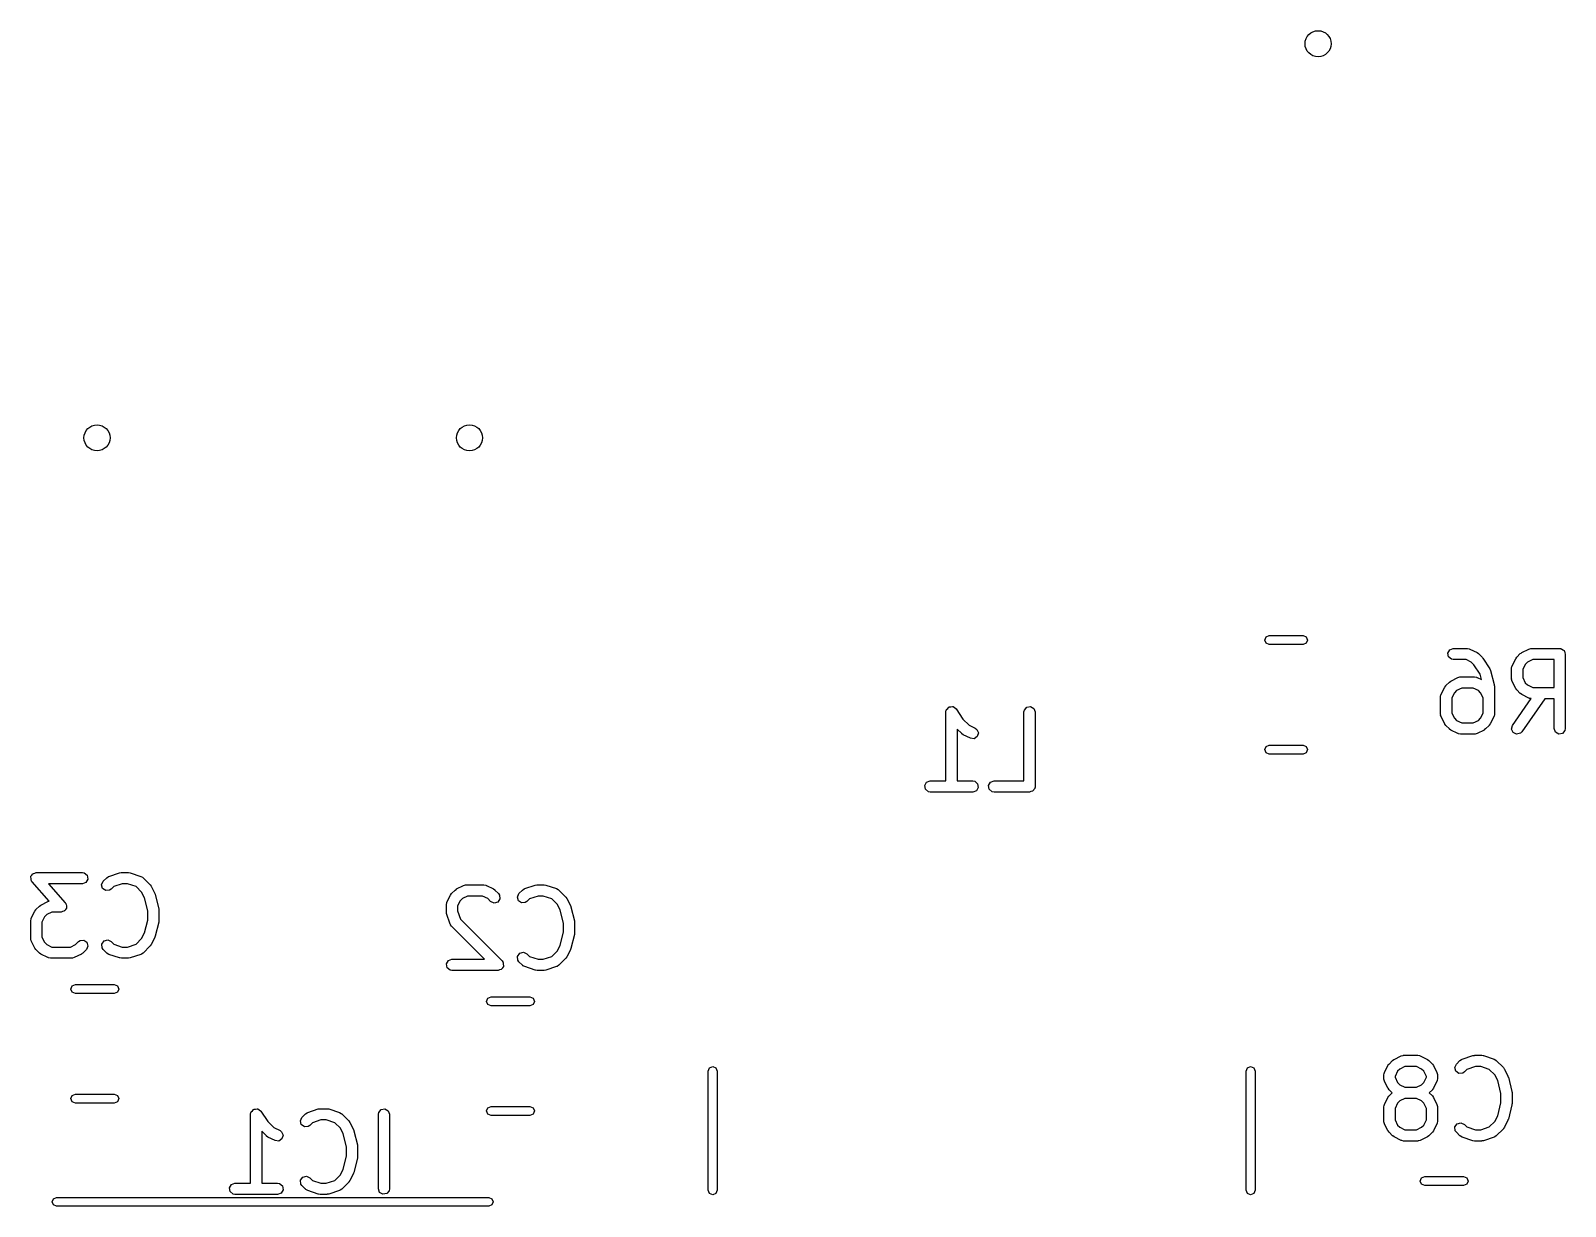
# Model space of a CAD drawing. Extents: x 0.28 to 2.02, y 0.33 to 1.71.
# Drawn here: x 1.211 to 2.022, y 0.986 to 1.607 of the extents above; entities that cross this region are included whole.
import ezdxf

# ---------------------------------------------------------------- set-up
doc = ezdxf.new("R2010")
doc.units = 0
doc.header["$MEASUREMENT"] = 0
doc.layers.add('BLACK', color=7, linetype='CONTINUOUS')

msp = doc.modelspace()

# ---------------------------------------------------------------- linework, layer by layer
at = {"layer": 'BLACK', "linetype": 'CONTINUOUS'}
for p, q in [((1.86321, 1.28484), (1.8639, 1.28651)), ((1.8639, 1.28317), (1.86321, 1.28484)), ((1.8639, 1.28651), (1.86557, 1.2872)), ((1.86557, 1.28248), (1.8639, 1.28317)), ((1.86557, 1.2872), (1.88345, 1.2872)), ((1.88345, 1.28248), (1.86557, 1.28248)), ((1.88345, 1.2872), (1.88512, 1.28651)), ((1.88512, 1.28317), (1.88345, 1.28248)), ((1.88512, 1.28651), (1.88581, 1.28484)), ((1.88581, 1.28484), (1.88512, 1.28317)), ((1.95991, 1.27798), (1.96092, 1.27973)), ((1.96026, 1.27599), (1.95991, 1.27798)), ((1.96181, 1.27469), (1.96026, 1.27599)), ((1.96092, 1.27973), (1.96282, 1.28042)), ((1.96282, 1.27451), (1.96181, 1.27469)), ((1.96282, 1.28042), (1.97031, 1.28042)), ((1.96962, 1.27451), (1.96282, 1.27451)), ((1.97232, 1.27316), (1.96962, 1.27451)), ((1.97031, 1.28042), (1.97132, 1.28024)), ((1.97132, 1.28024), (1.97146, 1.28013)), ((1.97146, 1.28013), (1.97164, 1.2801)), ((1.97164, 1.2801), (1.97538, 1.27823)), ((1.97538, 1.27823), (1.97609, 1.2777)), ((1.97609, 1.2777), (1.97615, 1.27768)), ((1.97615, 1.27768), (1.97803, 1.2758)), ((1.97803, 1.2758), (1.97829, 1.27543)), ((1.97829, 1.27543), (1.9784, 1.27535)), ((1.9784, 1.27535), (1.98215, 1.26973)), ((1.99392, 1.27129), (1.9958, 1.27503)), ((1.9958, 1.27503), (1.99632, 1.27574)), ((1.99632, 1.27574), (1.99635, 1.2758)), ((1.99635, 1.2758), (1.99822, 1.27768)), ((1.99822, 1.27768), (1.99895, 1.27818)), ((1.99895, 1.27818), (1.99899, 1.27823)), ((1.99899, 1.27823), (2.00274, 1.2801)), ((2.00476, 1.27451), (2.00206, 1.27316)), ((2.00274, 1.2801), (2.00372, 1.2804)), ((2.00372, 1.2804), (2.00389, 1.28036)), ((2.00389, 1.28036), (2.00406, 1.28042)), ((2.00406, 1.28042), (2.01906, 1.28042)), ((2.01611, 1.27451), (2.00476, 1.27451)), ((2.01611, 1.25979), (2.01611, 1.27451)), ((2.01906, 1.28042), (2.01944, 1.28035)), ((2.01944, 1.28035), (2.01957, 1.28037)), ((2.01957, 1.28037), (2.01969, 1.28031)), ((2.01969, 1.28031), (2.02007, 1.28024)), ((2.02007, 1.28024), (2.02066, 1.27975)), ((2.02066, 1.27975), (2.02132, 1.27936)), ((2.02132, 1.27936), (2.02141, 1.27911)), ((2.02141, 1.27911), (2.02162, 1.27894)), ((2.02162, 1.27894), (2.02175, 1.27818)), ((2.02175, 1.27818), (2.02201, 1.27746)), ((2.02201, 1.27746), (2.02201, 1.23809)), ((1.96524, 1.26511), (1.96623, 1.2654)), ((1.96623, 1.2654), (1.9664, 1.26536)), ((1.9664, 1.26536), (1.96657, 1.26542)), ((1.96657, 1.26542), (1.97406, 1.26542)), ((1.97364, 1.27183), (1.97232, 1.27316)), ((1.97695, 1.26688), (1.97364, 1.27183)), ((1.97406, 1.26542), (1.97507, 1.26524)), ((1.97507, 1.26524), (1.97521, 1.26513)), ((1.97768, 1.26396), (1.97695, 1.26688)), ((1.98215, 1.26973), (1.98254, 1.26882)), ((1.98254, 1.26882), (1.98255, 1.26881)), ((1.98255, 1.26881), (1.98443, 1.26131)), ((1.99361, 1.26996), (1.99379, 1.27097)), ((1.99361, 1.26434), (1.99361, 1.26996)), ((1.99379, 1.27097), (1.9939, 1.27111)), ((1.9939, 1.27111), (1.99392, 1.27129)), ((2.00086, 1.27197), (1.99951, 1.26927)), ((1.99951, 1.26927), (1.99951, 1.26504)), ((2.00206, 1.27316), (2.00086, 1.27197)), ((1.95643, 1.25629), (1.9583, 1.26004)), ((1.9583, 1.26004), (1.95883, 1.26075)), ((1.95883, 1.26075), (1.95885, 1.2608)), ((1.95885, 1.2608), (1.96073, 1.26268)), ((1.96073, 1.26268), (1.96145, 1.26319)), ((1.96145, 1.26319), (1.9615, 1.26323)), ((1.9615, 1.26323), (1.96524, 1.26511)), ((1.96456, 1.25816), (1.96337, 1.25697)), ((1.96726, 1.25951), (1.96456, 1.25816)), ((1.97337, 1.25951), (1.96726, 1.25951)), ((1.97606, 1.25816), (1.97337, 1.25951)), ((1.97521, 1.26513), (1.97538, 1.26511)), ((1.97538, 1.26511), (1.97768, 1.26396)), ((1.97726, 1.25697), (1.97606, 1.25816)), ((1.98443, 1.26131), (1.98447, 1.26072)), ((1.98447, 1.26072), (1.98452, 1.26059)), ((1.98452, 1.26059), (1.98452, 1.24559)), ((1.99367, 1.26417), (1.99361, 1.26434)), ((1.99363, 1.264), (1.99367, 1.26417)), ((1.99392, 1.26302), (1.99363, 1.264)), ((1.9958, 1.25927), (1.99392, 1.26302)), ((1.99584, 1.25923), (1.9958, 1.25927)), ((1.99635, 1.2585), (1.99584, 1.25923)), ((1.99822, 1.25663), (1.99635, 1.2585)), ((1.99951, 1.26504), (2.00086, 1.26234)), ((2.00086, 1.26234), (2.00206, 1.26114)), ((2.00206, 1.26114), (2.00476, 1.25979)), ((2.00476, 1.25979), (2.01611, 1.25979)), ((1.69562, 1.24876), (1.69617, 1.24941)), ((1.69617, 1.24941), (1.69634, 1.24944)), ((1.69634, 1.24944), (1.69646, 1.24956)), ((1.69646, 1.24956), (1.69732, 1.24962)), ((1.69732, 1.24962), (1.69816, 1.24977)), ((1.69816, 1.24977), (1.69831, 1.24968)), ((1.69831, 1.24968), (1.69848, 1.24969)), ((1.69848, 1.24969), (1.69917, 1.24918)), ((1.69917, 1.24918), (1.69991, 1.24876)), ((1.73612, 1.24787), (1.73742, 1.24941)), ((1.73742, 1.24941), (1.7394, 1.24977)), ((1.7394, 1.24977), (1.74115, 1.24876)), ((1.95611, 1.25497), (1.95629, 1.25598)), ((1.95611, 1.24559), (1.95611, 1.25497)), ((1.95629, 1.25598), (1.95641, 1.25611)), ((1.95641, 1.25611), (1.95643, 1.25629)), ((1.96337, 1.25697), (1.96202, 1.25427)), ((1.96202, 1.25427), (1.96202, 1.24629)), ((1.97861, 1.25427), (1.97726, 1.25697)), ((1.97861, 1.24629), (1.97861, 1.25427)), ((1.99414, 1.23979), (2.00402, 1.2539)), ((1.99828, 1.2566), (1.99822, 1.25663)), ((1.99899, 1.25608), (1.99828, 1.2566)), ((2.01122, 1.25389), (1.99898, 1.2364)), ((2.00274, 1.2542), (1.99899, 1.25608)), ((2.00292, 1.25418), (2.00274, 1.2542)), ((2.00305, 1.25407), (2.00292, 1.25418)), ((2.00402, 1.2539), (2.00305, 1.25407)), ((2.01611, 1.25389), (2.01122, 1.25389)), ((2.01611, 1.23809), (2.01611, 1.25389)), ((1.69469, 1.24686), (1.69487, 1.24787)), ((1.69469, 1.21044), (1.69469, 1.24686)), ((1.69487, 1.24787), (1.69498, 1.248)), ((1.69498, 1.248), (1.695, 1.24817)), ((1.695, 1.24817), (1.69562, 1.24876)), ((1.69991, 1.24876), (1.69997, 1.2486)), ((1.69997, 1.2486), (1.7001, 1.2485)), ((1.7001, 1.2485), (1.70369, 1.24311)), ((1.70369, 1.24311), (1.7069, 1.23991)), ((1.73594, 1.24686), (1.73612, 1.24787)), ((1.73594, 1.21044), (1.73594, 1.24686)), ((1.74115, 1.24876), (1.74184, 1.24686)), ((1.74184, 1.24686), (1.74184, 1.20749)), ((1.95617, 1.24543), (1.95611, 1.24559)), ((1.95613, 1.24526), (1.95617, 1.24543)), ((1.95643, 1.24427), (1.95613, 1.24526)), ((1.9583, 1.24052), (1.95643, 1.24427)), ((1.96202, 1.24629), (1.96337, 1.24359)), ((1.96337, 1.24359), (1.96456, 1.2424)), ((1.96456, 1.2424), (1.96726, 1.24105)), ((1.96726, 1.24105), (1.97337, 1.24105)), ((1.97337, 1.24105), (1.97606, 1.2424)), ((1.97606, 1.2424), (1.97726, 1.24359)), ((1.97726, 1.24359), (1.97861, 1.24629)), ((1.9842, 1.24427), (1.98233, 1.24052)), ((1.98422, 1.24445), (1.9842, 1.24427)), ((1.98434, 1.24458), (1.98422, 1.24445)), ((1.98452, 1.24559), (1.98434, 1.24458)), ((1.70306, 1.2354), (1.7006, 1.23785)), ((1.7006, 1.23785), (1.7006, 1.21044)), ((1.70312, 1.23537), (1.70306, 1.2354)), ((1.70383, 1.23484), (1.70312, 1.23537)), ((1.70758, 1.23297), (1.70383, 1.23484)), ((1.7069, 1.23991), (1.71022, 1.23825)), ((1.70958, 1.23274), (1.70758, 1.23297)), ((1.71127, 1.23385), (1.70958, 1.23274)), ((1.71022, 1.23825), (1.71104, 1.23764)), ((1.71104, 1.23764), (1.71184, 1.23579)), ((1.71184, 1.23579), (1.71127, 1.23385)), ((1.95835, 1.24048), (1.9583, 1.24052)), ((1.95885, 1.23976), (1.95835, 1.24048)), ((1.96073, 1.23788), (1.95885, 1.23976)), ((1.96079, 1.23785), (1.96073, 1.23788)), ((1.9615, 1.23733), (1.96079, 1.23785)), ((1.96524, 1.23545), (1.9615, 1.23733)), ((1.96542, 1.23543), (1.96524, 1.23545)), ((1.96556, 1.23532), (1.96542, 1.23543)), ((1.96657, 1.23514), (1.96556, 1.23532)), ((1.97406, 1.23514), (1.96657, 1.23514)), ((1.97423, 1.2352), (1.97406, 1.23514)), ((1.9744, 1.23516), (1.97423, 1.2352)), ((1.97538, 1.23545), (1.9744, 1.23516)), ((1.97913, 1.23733), (1.97538, 1.23545)), ((1.97918, 1.23737), (1.97913, 1.23733)), ((1.9799, 1.23788), (1.97918, 1.23737)), ((1.98178, 1.23976), (1.9799, 1.23788)), ((1.9818, 1.23981), (1.98178, 1.23976)), ((1.98233, 1.24052), (1.9818, 1.23981)), ((1.99362, 1.23784), (1.99414, 1.23979)), ((1.99447, 1.23601), (1.99362, 1.23784)), ((1.9963, 1.23515), (1.99447, 1.23601)), ((1.99826, 1.23568), (1.9963, 1.23515)), ((1.99898, 1.2364), (1.99826, 1.23568)), ((2.0168, 1.2362), (2.01611, 1.23809)), ((2.01855, 1.23519), (2.0168, 1.2362)), ((2.02054, 1.23554), (2.01855, 1.23519)), ((2.02183, 1.23708), (2.02054, 1.23554)), ((2.02201, 1.23809), (2.02183, 1.23708)), ((1.86321, 1.22697), (1.8639, 1.22864)), ((1.8639, 1.2253), (1.86321, 1.22697)), ((1.8639, 1.22864), (1.86557, 1.22933)), ((1.86557, 1.22461), (1.8639, 1.2253)), ((1.86557, 1.22933), (1.88345, 1.22933)), ((1.88345, 1.22933), (1.88512, 1.22864)), ((1.88512, 1.2253), (1.88345, 1.22461)), ((1.88512, 1.22864), (1.88581, 1.22697)), ((1.88581, 1.22697), (1.88512, 1.2253)), ((1.88345, 1.22461), (1.86557, 1.22461)), ((1.68349, 1.208), (1.6845, 1.20975)), ((1.6845, 1.20975), (1.6864, 1.21044)), ((1.6864, 1.21044), (1.69469, 1.21044)), ((1.7006, 1.21044), (1.7089, 1.21044)), ((1.7089, 1.21044), (1.70991, 1.21026)), ((1.70991, 1.21026), (1.71145, 1.20896)), ((1.71145, 1.20896), (1.7118, 1.20697)), ((1.71724, 1.208), (1.71825, 1.20975)), ((1.71825, 1.20975), (1.72014, 1.21044)), ((1.72014, 1.21044), (1.73594, 1.21044)), ((1.68384, 1.20601), (1.68349, 1.208)), ((1.68539, 1.20471), (1.68384, 1.20601)), ((1.6864, 1.20453), (1.68539, 1.20471)), ((1.7089, 1.20453), (1.6864, 1.20453)), ((1.71079, 1.20523), (1.7089, 1.20453)), ((1.7118, 1.20697), (1.71079, 1.20523)), ((1.71759, 1.20601), (1.71724, 1.208)), ((1.71913, 1.20471), (1.71759, 1.20601)), ((1.72014, 1.20453), (1.71913, 1.20471)), ((1.73889, 1.20453), (1.72014, 1.20453)), ((1.73961, 1.2048), (1.73889, 1.20453)), ((1.74037, 1.20493), (1.73961, 1.2048)), ((1.74054, 1.20513), (1.74037, 1.20493)), ((1.74079, 1.20523), (1.74054, 1.20513)), ((1.74117, 1.20589), (1.74079, 1.20523)), ((1.74167, 1.20648), (1.74117, 1.20589)), ((1.74173, 1.20686), (1.74167, 1.20648)), ((1.7418, 1.20697), (1.74173, 1.20686)), ((1.74184, 1.20749), (1.74178, 1.2071)), ((1.74178, 1.2071), (1.7418, 1.20697)), ((1.21104, 1.15958), (1.21116, 1.15978)), ((1.21115, 1.16001), (1.21165, 1.16063)), ((1.21116, 1.15978), (1.21115, 1.16001)), ((1.21165, 1.16063), (1.21205, 1.16132)), ((1.21205, 1.16132), (1.21227, 1.1614)), ((1.21227, 1.1614), (1.21242, 1.16159)), ((1.21242, 1.16159), (1.2132, 1.16174)), ((1.2132, 1.16174), (1.21395, 1.16202)), ((1.21395, 1.16202), (1.23832, 1.16202)), ((1.23832, 1.16202), (1.23933, 1.16184)), ((1.23933, 1.16184), (1.24088, 1.16054)), ((1.24088, 1.16054), (1.24123, 1.15855)), ((1.25123, 1.15928), (1.25207, 1.15986)), ((1.25207, 1.15986), (1.25225, 1.15988)), ((1.25225, 1.15988), (1.25238, 1.15999)), ((1.25238, 1.15999), (1.25801, 1.16186)), ((1.25801, 1.16186), (1.25888, 1.16199)), ((1.25888, 1.16199), (1.25894, 1.16202)), ((1.25894, 1.16202), (1.26269, 1.16202)), ((1.26269, 1.16202), (1.26356, 1.16186)), ((1.26356, 1.16186), (1.26363, 1.16186)), ((1.26363, 1.16186), (1.26925, 1.15999)), ((1.26925, 1.15999), (1.27015, 1.1595)), ((1.21118, 1.15879), (1.21104, 1.15958)), ((1.2112, 1.158), (1.21118, 1.15879)), ((1.21137, 1.15771), (1.2112, 1.158)), ((1.21139, 1.15759), (1.21137, 1.15771)), ((1.2115, 1.1575), (1.21139, 1.15759)), ((1.21173, 1.15712), (1.2115, 1.1575)), ((1.22069, 1.14687), (1.21173, 1.15712)), ((1.23832, 1.15611), (1.22046, 1.15611)), ((1.22046, 1.15611), (1.22929, 1.14601)), ((1.24022, 1.1568), (1.23832, 1.15611)), ((1.24123, 1.15855), (1.24022, 1.1568)), ((1.2485, 1.15557), (1.24936, 1.1574)), ((1.24902, 1.15362), (1.2485, 1.15557)), ((1.25068, 1.15246), (1.24902, 1.15362)), ((1.24936, 1.1574), (1.25123, 1.15928)), ((1.25269, 1.15264), (1.25068, 1.15246)), ((1.25353, 1.15322), (1.25269, 1.15264)), ((1.25491, 1.15461), (1.25353, 1.15322)), ((1.25942, 1.15611), (1.25491, 1.15461)), ((1.26221, 1.15611), (1.25942, 1.15611)), ((1.26672, 1.15461), (1.26221, 1.15611)), ((1.26964, 1.15169), (1.26672, 1.15461)), ((1.27115, 1.14866), (1.26964, 1.15169)), ((1.27015, 1.1595), (1.27024, 1.15935)), ((1.27024, 1.15935), (1.2704, 1.15928)), ((1.2704, 1.15928), (1.27415, 1.15553)), ((1.27415, 1.15553), (1.27466, 1.1548)), ((1.27466, 1.1548), (1.27471, 1.15476)), ((1.27471, 1.15476), (1.27658, 1.15101)), ((1.43342, 1.1509), (1.43529, 1.15278)), ((1.43529, 1.15278), (1.43602, 1.15329)), ((1.43602, 1.15329), (1.43606, 1.15333)), ((1.43606, 1.15333), (1.43981, 1.15521)), ((1.43981, 1.15521), (1.44079, 1.1555)), ((1.44079, 1.1555), (1.44097, 1.15546)), ((1.44097, 1.15546), (1.44113, 1.15552)), ((1.44113, 1.15552), (1.45051, 1.15552)), ((1.45051, 1.15552), (1.45152, 1.15534)), ((1.45152, 1.15534), (1.45165, 1.15523)), ((1.45165, 1.15523), (1.45183, 1.15521)), ((1.45183, 1.15521), (1.45558, 1.15333)), ((1.45558, 1.15333), (1.45629, 1.15281)), ((1.45629, 1.15281), (1.45634, 1.15278)), ((1.45634, 1.15278), (1.45822, 1.1509)), ((1.46904, 1.1509), (1.47092, 1.15278)), ((1.47092, 1.15278), (1.47176, 1.15337)), ((1.47176, 1.15337), (1.47193, 1.15338)), ((1.47193, 1.15338), (1.47207, 1.15349)), ((1.47207, 1.15349), (1.47769, 1.15537)), ((1.47769, 1.15537), (1.47857, 1.1555)), ((1.47857, 1.1555), (1.47863, 1.15552)), ((1.47863, 1.15552), (1.48238, 1.15552)), ((1.48238, 1.15552), (1.48325, 1.15537)), ((1.48325, 1.15537), (1.48331, 1.15537)), ((1.48331, 1.15537), (1.48894, 1.15349)), ((1.48894, 1.15349), (1.48984, 1.153)), ((1.48984, 1.153), (1.48993, 1.15285)), ((1.48993, 1.15285), (1.49009, 1.15278)), ((1.49009, 1.15278), (1.49384, 1.14903)), ((1.21374, 1.1424), (1.21561, 1.14428)), ((1.21561, 1.14428), (1.21633, 1.14478)), ((1.21633, 1.14478), (1.21638, 1.14483)), ((1.21638, 1.14483), (1.22013, 1.14671)), ((1.22013, 1.14671), (1.22069, 1.14687)), ((1.22929, 1.14601), (1.22952, 1.14563)), ((1.22952, 1.14563), (1.22963, 1.14554)), ((1.22963, 1.14554), (1.22965, 1.14542)), ((1.22965, 1.14542), (1.22982, 1.14513)), ((1.22982, 1.14513), (1.22984, 1.14434)), ((1.22984, 1.14434), (1.22998, 1.14355)), ((1.22998, 1.14355), (1.22986, 1.14335)), ((1.27286, 1.14183), (1.27115, 1.14866)), ((1.27658, 1.15101), (1.27673, 1.15052)), ((1.27673, 1.15052), (1.27681, 1.1504)), ((1.27681, 1.1504), (1.27868, 1.14291)), ((1.43068, 1.14507), (1.43086, 1.14608)), ((1.43068, 1.14132), (1.43068, 1.14507)), ((1.43086, 1.14608), (1.43097, 1.14621)), ((1.43097, 1.14621), (1.43099, 1.14639)), ((1.43099, 1.14639), (1.43287, 1.15014)), ((1.43287, 1.15014), (1.43339, 1.15085)), ((1.43339, 1.15085), (1.43342, 1.1509)), ((1.43793, 1.14707), (1.43659, 1.14437)), ((1.43659, 1.14437), (1.43659, 1.1418)), ((1.43913, 1.14826), (1.43793, 1.14707)), ((1.44183, 1.14961), (1.43913, 1.14826)), ((1.44981, 1.14961), (1.44183, 1.14961)), ((1.45251, 1.14826), (1.44981, 1.14961)), ((1.45404, 1.14673), (1.45251, 1.14826)), ((1.45587, 1.14588), (1.45404, 1.14673)), ((1.45782, 1.1464), (1.45587, 1.14588)), ((1.45898, 1.14805), (1.45782, 1.1464)), ((1.45822, 1.1509), (1.45881, 1.15006)), ((1.45881, 1.15006), (1.45898, 1.14805)), ((1.46819, 1.14907), (1.46904, 1.1509)), ((1.46871, 1.14712), (1.46819, 1.14907)), ((1.47036, 1.14596), (1.46871, 1.14712)), ((1.47238, 1.14614), (1.47036, 1.14596)), ((1.47322, 1.14673), (1.47238, 1.14614)), ((1.4746, 1.14811), (1.47322, 1.14673)), ((1.47911, 1.14961), (1.4746, 1.14811)), ((1.4819, 1.14961), (1.47911, 1.14961)), ((1.48641, 1.14811), (1.4819, 1.14961)), ((1.48932, 1.14519), (1.48641, 1.14811)), ((1.49084, 1.14216), (1.48932, 1.14519)), ((1.49384, 1.14903), (1.49435, 1.14831)), ((1.49435, 1.14831), (1.49439, 1.14826)), ((1.49439, 1.14826), (1.49627, 1.14451)), ((1.49627, 1.14451), (1.49641, 1.14402)), ((1.49641, 1.14402), (1.49649, 1.14391)), ((1.49649, 1.14391), (1.49837, 1.13641)), ((1.211, 1.13657), (1.21117, 1.13758)), ((1.211, 1.12719), (1.211, 1.13657)), ((1.21117, 1.13758), (1.21129, 1.13771)), ((1.21129, 1.13771), (1.21131, 1.13789)), ((1.21131, 1.13789), (1.21318, 1.14164)), ((1.21318, 1.14164), (1.21371, 1.14234)), ((1.21371, 1.14234), (1.21374, 1.1424)), ((1.21825, 1.13857), (1.2169, 1.13587)), ((1.2169, 1.13587), (1.2169, 1.12789)), ((1.21945, 1.13976), (1.21825, 1.13857)), ((1.22214, 1.14111), (1.21945, 1.13976)), ((1.22707, 1.14111), (1.22214, 1.14111)), ((1.22782, 1.14138), (1.22707, 1.14111)), ((1.2286, 1.14154), (1.22782, 1.14138)), ((1.22875, 1.14172), (1.2286, 1.14154)), ((1.22897, 1.1418), (1.22875, 1.14172)), ((1.22937, 1.14249), (1.22897, 1.1418)), ((1.22987, 1.14311), (1.22937, 1.14249)), ((1.22986, 1.14335), (1.22987, 1.14311)), ((1.27115, 1.1301), (1.27286, 1.13693)), ((1.27286, 1.13693), (1.27286, 1.14183)), ((1.27868, 1.13585), (1.27681, 1.12835)), ((1.27877, 1.13657), (1.27867, 1.13598)), ((1.27867, 1.13598), (1.27868, 1.13585)), ((1.27868, 1.14291), (1.27872, 1.14232)), ((1.27872, 1.14232), (1.27877, 1.14219)), ((1.27877, 1.14219), (1.27877, 1.13657)), ((1.4307, 1.14126), (1.43068, 1.14132)), ((1.43083, 1.14038), (1.4307, 1.14126)), ((1.43271, 1.13476), (1.43083, 1.14038)), ((1.43659, 1.1418), (1.43809, 1.13729)), ((1.43809, 1.13729), (1.46009, 1.11528)), ((1.49255, 1.13533), (1.49084, 1.14216)), ((1.49837, 1.13641), (1.49841, 1.13582)), ((1.49841, 1.13582), (1.49845, 1.13569)), ((1.49845, 1.13569), (1.49845, 1.13007)), ((1.2169, 1.12789), (1.21825, 1.12519)), ((1.26964, 1.12707), (1.27115, 1.1301)), ((1.27658, 1.12775), (1.27471, 1.124)), ((1.2766, 1.12788), (1.27658, 1.12775)), ((1.27681, 1.12835), (1.2766, 1.12788)), ((1.43282, 1.13462), (1.43271, 1.13476)), ((1.43283, 1.13445), (1.43282, 1.13462)), ((1.43342, 1.13361), (1.43283, 1.13445)), ((1.45088, 1.11615), (1.43342, 1.13361)), ((1.49084, 1.1236), (1.49255, 1.13043)), ((1.49255, 1.13043), (1.49255, 1.13533)), ((1.49837, 1.12935), (1.49649, 1.12185)), ((1.49845, 1.13007), (1.49835, 1.12949)), ((1.49835, 1.12949), (1.49837, 1.12935)), ((1.21106, 1.12703), (1.211, 1.12719)), ((1.21101, 1.12685), (1.21106, 1.12703)), ((1.21131, 1.12587), (1.21101, 1.12685)), ((1.21318, 1.12212), (1.21131, 1.12587)), ((1.21323, 1.12208), (1.21318, 1.12212)), ((1.21374, 1.12135), (1.21323, 1.12208)), ((1.21561, 1.11948), (1.21374, 1.12135)), ((1.21567, 1.11945), (1.21561, 1.11948)), ((1.21638, 1.11893), (1.21567, 1.11945)), ((1.21825, 1.12519), (1.21945, 1.12399)), ((1.21945, 1.12399), (1.22214, 1.12264)), ((1.22214, 1.12264), (1.232, 1.12264)), ((1.232, 1.12264), (1.2347, 1.12399)), ((1.2347, 1.12399), (1.23623, 1.12553)), ((1.23623, 1.12553), (1.23707, 1.12612)), ((1.23707, 1.12612), (1.23908, 1.12629)), ((1.23853, 1.11948), (1.23781, 1.11897)), ((1.24041, 1.12135), (1.23853, 1.11948)), ((1.23908, 1.12629), (1.24074, 1.12514)), ((1.24126, 1.12318), (1.24041, 1.12135)), ((1.24074, 1.12514), (1.24126, 1.12318)), ((1.24859, 1.12421), (1.24975, 1.12586)), ((1.24877, 1.12219), (1.24859, 1.12421)), ((1.24936, 1.12135), (1.24877, 1.12219)), ((1.25123, 1.11948), (1.24936, 1.12135)), ((1.24975, 1.12586), (1.2517, 1.12638)), ((1.25139, 1.1194), (1.25123, 1.11948)), ((1.25148, 1.11925), (1.25139, 1.1194)), ((1.25238, 1.11877), (1.25148, 1.11925)), ((1.2517, 1.12638), (1.25353, 1.12553)), ((1.25353, 1.12553), (1.25491, 1.12415)), ((1.25491, 1.12415), (1.25942, 1.12264)), ((1.25942, 1.12264), (1.26221, 1.12264)), ((1.26221, 1.12264), (1.26672, 1.12415)), ((1.26672, 1.12415), (1.26964, 1.12707)), ((1.2704, 1.11948), (1.26956, 1.11889)), ((1.27415, 1.12323), (1.2704, 1.11948)), ((1.27418, 1.12329), (1.27415, 1.12323)), ((1.27471, 1.124), (1.27418, 1.12329)), ((1.46828, 1.11771), (1.46943, 1.11936)), ((1.46943, 1.11936), (1.47139, 1.11989)), ((1.47139, 1.11989), (1.47322, 1.11903)), ((1.48641, 1.11765), (1.48932, 1.12057)), ((1.48932, 1.12057), (1.49084, 1.1236)), ((1.49627, 1.12125), (1.49439, 1.1175)), ((1.49628, 1.12139), (1.49627, 1.12125)), ((1.49649, 1.12185), (1.49628, 1.12139)), ((1.22013, 1.11705), (1.21638, 1.11893)), ((1.2203, 1.11703), (1.22013, 1.11705)), ((1.22044, 1.11692), (1.2203, 1.11703)), ((1.22145, 1.11674), (1.22044, 1.11692)), ((1.2327, 1.11674), (1.22145, 1.11674)), ((1.23286, 1.1168), (1.2327, 1.11674)), ((1.23303, 1.11676), (1.23286, 1.1168)), ((1.23402, 1.11705), (1.23303, 1.11676)), ((1.23777, 1.11893), (1.23402, 1.11705)), ((1.23781, 1.11897), (1.23777, 1.11893)), ((1.25801, 1.11689), (1.25238, 1.11877)), ((1.25807, 1.11689), (1.25801, 1.11689)), ((1.25894, 1.11674), (1.25807, 1.11689)), ((1.26269, 1.11674), (1.25894, 1.11674)), ((1.26275, 1.11676), (1.26269, 1.11674)), ((1.26363, 1.11689), (1.26275, 1.11676)), ((1.26925, 1.11877), (1.26363, 1.11689)), ((1.26939, 1.11888), (1.26925, 1.11877)), ((1.26956, 1.11889), (1.26939, 1.11888)), ((1.43073, 1.11371), (1.43174, 1.11546)), ((1.43108, 1.11172), (1.43073, 1.11371)), ((1.43262, 1.11042), (1.43108, 1.11172)), ((1.43174, 1.11546), (1.43363, 1.11615)), ((1.43363, 1.11615), (1.45088, 1.11615)), ((1.46035, 1.1117), (1.4599, 1.11093)), ((1.46009, 1.11528), (1.46046, 1.11476)), ((1.46086, 1.11243), (1.46035, 1.1117)), ((1.46046, 1.11476), (1.46056, 1.11467)), ((1.46056, 1.11467), (1.46058, 1.11459)), ((1.46058, 1.11459), (1.46068, 1.11444)), ((1.46068, 1.11444), (1.46076, 1.11356)), ((1.46076, 1.11356), (1.46091, 1.11268)), ((1.46091, 1.11268), (1.46085, 1.11257)), ((1.46085, 1.11257), (1.46086, 1.11243)), ((1.46845, 1.1157), (1.46828, 1.11771)), ((1.46904, 1.11486), (1.46845, 1.1157)), ((1.47092, 1.11298), (1.46904, 1.11486)), ((1.47108, 1.11291), (1.47092, 1.11298)), ((1.47117, 1.11276), (1.47108, 1.11291)), ((1.47207, 1.11227), (1.47117, 1.11276)), ((1.47769, 1.11039), (1.47207, 1.11227)), ((1.47322, 1.11903), (1.4746, 1.11765)), ((1.4746, 1.11765), (1.47911, 1.11615)), ((1.47911, 1.11615), (1.4819, 1.11615)), ((1.4819, 1.11615), (1.48641, 1.11765)), ((1.48894, 1.11227), (1.48331, 1.11039)), ((1.48907, 1.11238), (1.48894, 1.11227)), ((1.48925, 1.11239), (1.48907, 1.11238)), ((1.49009, 1.11298), (1.48925, 1.11239)), ((1.49384, 1.11673), (1.49009, 1.11298)), ((1.49387, 1.11679), (1.49384, 1.11673)), ((1.49439, 1.1175), (1.49387, 1.11679)), ((1.43363, 1.11024), (1.43262, 1.11042)), ((1.45801, 1.11024), (1.43363, 1.11024)), ((1.45884, 1.11055), (1.45801, 1.11024)), ((1.4597, 1.11078), (1.45884, 1.11055)), ((1.45978, 1.11089), (1.4597, 1.11078)), ((1.4599, 1.11093), (1.45978, 1.11089)), ((1.47776, 1.1104), (1.47769, 1.11039)), ((1.47863, 1.11024), (1.47776, 1.1104)), ((1.48238, 1.11024), (1.47863, 1.11024)), ((1.48244, 1.11027), (1.48238, 1.11024)), ((1.48331, 1.11039), (1.48244, 1.11027)), ((1.23223, 1.10039), (1.23293, 1.10206)), ((1.23293, 1.09872), (1.23223, 1.10039)), ((1.23293, 1.10206), (1.2346, 1.10276)), ((1.2346, 1.09803), (1.23293, 1.09872)), ((1.2346, 1.10276), (1.25517, 1.10276)), ((1.25517, 1.09803), (1.2346, 1.09803)), ((1.25517, 1.10276), (1.25684, 1.10206)), ((1.25684, 1.09872), (1.25517, 1.09803)), ((1.25684, 1.10206), (1.25753, 1.10039)), ((1.25753, 1.10039), (1.25684, 1.09872)), ((1.45192, 1.0939), (1.45261, 1.09557)), ((1.45261, 1.09557), (1.45428, 1.09626)), ((1.45428, 1.09626), (1.47485, 1.09626)), ((1.47485, 1.09626), (1.47652, 1.09557)), ((1.47652, 1.09557), (1.47721, 1.0939)), ((1.45261, 1.09223), (1.45192, 1.0939)), ((1.45428, 1.09154), (1.45261, 1.09223)), ((1.47485, 1.09154), (1.45428, 1.09154)), ((1.47652, 1.09223), (1.47485, 1.09154)), ((1.47721, 1.0939), (1.47652, 1.09223)), ((1.92885, 1.0608), (1.93073, 1.06268)), ((1.93073, 1.06268), (1.93145, 1.06318)), ((1.93145, 1.06318), (1.9315, 1.06323)), ((1.9315, 1.06323), (1.93524, 1.0651)), ((1.93524, 1.0651), (1.93623, 1.0654)), ((1.93623, 1.0654), (1.9364, 1.06536)), ((1.9364, 1.06536), (1.93657, 1.06542)), ((1.93657, 1.06542), (1.94406, 1.06542)), ((1.94406, 1.06542), (1.94507, 1.06524)), ((1.94507, 1.06524), (1.94521, 1.06513)), ((1.94521, 1.06513), (1.94538, 1.0651)), ((1.94538, 1.0651), (1.94913, 1.06323)), ((1.94913, 1.06323), (1.94984, 1.0627)), ((1.94984, 1.0627), (1.9499, 1.06268)), ((1.9499, 1.06268), (1.95178, 1.0608)), ((1.96447, 1.0608), (1.96635, 1.06268)), ((1.96635, 1.06268), (1.96719, 1.06327)), ((1.96719, 1.06327), (1.96736, 1.06328)), ((1.96736, 1.06328), (1.9675, 1.06339)), ((1.9675, 1.06339), (1.97313, 1.06527)), ((1.97313, 1.06527), (1.974, 1.06539)), ((1.974, 1.06539), (1.97406, 1.06542)), ((1.97406, 1.06542), (1.97781, 1.06542)), ((1.97781, 1.06542), (1.97868, 1.06526)), ((1.97868, 1.06526), (1.97874, 1.06527)), ((1.97874, 1.06527), (1.98437, 1.06339)), ((1.98437, 1.06339), (1.98527, 1.0629)), ((1.98527, 1.0629), (1.98536, 1.06275)), ((1.98536, 1.06275), (1.98552, 1.06268)), ((1.98552, 1.06268), (1.98927, 1.05893)), ((1.56909, 1.05709), (1.56979, 1.05876)), ((1.56909, 0.994094), (1.56909, 1.05709)), ((1.56979, 1.05876), (1.57146, 1.05945)), ((1.57146, 1.05945), (1.57313, 1.05876)), ((1.57313, 1.05876), (1.57382, 1.05709)), ((1.57382, 1.05709), (1.57382, 0.994094)), ((1.85335, 1.05709), (1.85404, 1.05876)), ((1.85335, 0.994094), (1.85335, 1.05709)), ((1.85404, 1.05876), (1.85571, 1.05945)), ((1.85571, 1.05945), (1.85738, 1.05876)), ((1.85738, 1.05876), (1.85807, 1.05709)), ((1.85807, 1.05709), (1.85807, 0.994094)), ((1.92611, 1.05496), (1.92629, 1.05597)), ((1.92611, 1.05309), (1.92611, 1.05496)), ((1.92629, 1.05597), (1.92641, 1.05611)), ((1.92641, 1.05611), (1.92643, 1.05629)), ((1.92643, 1.05629), (1.9283, 1.06003)), ((1.9283, 1.06003), (1.92883, 1.06074)), ((1.92883, 1.06074), (1.92885, 1.0608)), ((1.93337, 1.05697), (1.93202, 1.05427)), ((1.93456, 1.05816), (1.93337, 1.05697)), ((1.93726, 1.05951), (1.93456, 1.05816)), ((1.94337, 1.05951), (1.93726, 1.05951)), ((1.94606, 1.05816), (1.94337, 1.05951)), ((1.94726, 1.05697), (1.94606, 1.05816)), ((1.94861, 1.05427), (1.94726, 1.05697)), ((1.95178, 1.0608), (1.95228, 1.06008)), ((1.95228, 1.06008), (1.95233, 1.06003)), ((1.95233, 1.06003), (1.9542, 1.05629)), ((1.9542, 1.05629), (1.9545, 1.0553)), ((1.9545, 1.0553), (1.95446, 1.05513)), ((1.95446, 1.05513), (1.95452, 1.05496)), ((1.95452, 1.05496), (1.95452, 1.05309)), ((1.96362, 1.05897), (1.96447, 1.0608)), ((1.96414, 1.05702), (1.96362, 1.05897)), ((1.9658, 1.05586), (1.96414, 1.05702)), ((1.96781, 1.05604), (1.9658, 1.05586)), ((1.96865, 1.05663), (1.96781, 1.05604)), ((1.97003, 1.05801), (1.96865, 1.05663)), ((1.97454, 1.05951), (1.97003, 1.05801)), ((1.97733, 1.05951), (1.97454, 1.05951)), ((1.98184, 1.05801), (1.97733, 1.05951)), ((1.98476, 1.05509), (1.98184, 1.05801)), ((1.98627, 1.05206), (1.98476, 1.05509)), ((1.98927, 1.05893), (1.98978, 1.0582)), ((1.98978, 1.0582), (1.98983, 1.05816)), ((1.98983, 1.05816), (1.9917, 1.05441)), ((1.9917, 1.05441), (1.99185, 1.05392)), ((1.92617, 1.05292), (1.92611, 1.05309)), ((1.92613, 1.05275), (1.92617, 1.05292)), ((1.92643, 1.05177), (1.92613, 1.05275)), ((1.9283, 1.04802), (1.92643, 1.05177)), ((1.92835, 1.04798), (1.9283, 1.04802)), ((1.92885, 1.04725), (1.92835, 1.04798)), ((1.93051, 1.04559), (1.92885, 1.04725)), ((1.93202, 1.05427), (1.93202, 1.05379)), ((1.93202, 1.05379), (1.93337, 1.05109)), ((1.93337, 1.05109), (1.93456, 1.04989)), ((1.93456, 1.04989), (1.93726, 1.04854)), ((1.93726, 1.04854), (1.94337, 1.04854)), ((1.94337, 1.04854), (1.94606, 1.04989)), ((1.94606, 1.04989), (1.94726, 1.05109)), ((1.94726, 1.05109), (1.94861, 1.05379)), ((1.94861, 1.05379), (1.94861, 1.05427)), ((1.95178, 1.04725), (1.95012, 1.04559)), ((1.9518, 1.04731), (1.95178, 1.04725)), ((1.95233, 1.04802), (1.9518, 1.04731)), ((1.9542, 1.05177), (1.95233, 1.04802)), ((1.95422, 1.05194), (1.9542, 1.05177)), ((1.95434, 1.05208), (1.95422, 1.05194)), ((1.95452, 1.05309), (1.95434, 1.05208)), ((1.98798, 1.04523), (1.98627, 1.05206)), ((1.99185, 1.05392), (1.99192, 1.05381)), ((1.99192, 1.05381), (1.9938, 1.04631)), ((1.9938, 1.04631), (1.99384, 1.04572)), ((1.23223, 1.04252), (1.23293, 1.04419)), ((1.23293, 1.04085), (1.23223, 1.04252)), ((1.23293, 1.04419), (1.2346, 1.04488)), ((1.2346, 1.04016), (1.23293, 1.04085)), ((1.2346, 1.04488), (1.25517, 1.04488)), ((1.25517, 1.04016), (1.2346, 1.04016)), ((1.25517, 1.04488), (1.25684, 1.04419)), ((1.25684, 1.04085), (1.25517, 1.04016)), ((1.25684, 1.04419), (1.25753, 1.04252)), ((1.25753, 1.04252), (1.25684, 1.04085)), ((1.45261, 1.03769), (1.45428, 1.03839)), ((1.45428, 1.03839), (1.47485, 1.03839)), ((1.47485, 1.03839), (1.47652, 1.03769)), ((1.92611, 1.03809), (1.92629, 1.0391)), ((1.92629, 1.0391), (1.92641, 1.03924)), ((1.92641, 1.03924), (1.92643, 1.03941)), ((1.92643, 1.03941), (1.9283, 1.04316)), ((1.9283, 1.04316), (1.92883, 1.04387)), ((1.92883, 1.04387), (1.92885, 1.04393)), ((1.92885, 1.04393), (1.93051, 1.04559)), ((1.93337, 1.04009), (1.93202, 1.03739)), ((1.93456, 1.04129), (1.93337, 1.04009)), ((1.93726, 1.04264), (1.93456, 1.04129)), ((1.94337, 1.04264), (1.93726, 1.04264)), ((1.94606, 1.04129), (1.94337, 1.04264)), ((1.94726, 1.04009), (1.94606, 1.04129)), ((1.94861, 1.03739), (1.94726, 1.04009)), ((1.95012, 1.04559), (1.95178, 1.04393)), ((1.95178, 1.04393), (1.95228, 1.04321)), ((1.95228, 1.04321), (1.95233, 1.04316)), ((1.95233, 1.04316), (1.9542, 1.03941)), ((1.9542, 1.03941), (1.9545, 1.03843)), ((1.9545, 1.03843), (1.95446, 1.03826)), ((1.95446, 1.03826), (1.95452, 1.03809)), ((1.98627, 1.0335), (1.98798, 1.04033)), ((1.98798, 1.04033), (1.98798, 1.04523)), ((1.9938, 1.03925), (1.99192, 1.03175)), ((1.99389, 1.03997), (1.99378, 1.03939)), ((1.99378, 1.03939), (1.9938, 1.03925)), ((1.99384, 1.04572), (1.99389, 1.04559)), ((1.99389, 1.04559), (1.99389, 1.03997)), ((1.32724, 1.03426), (1.32742, 1.03527)), ((1.32724, 0.997842), (1.32724, 1.03426)), ((1.32742, 1.03527), (1.32753, 1.0354)), ((1.32753, 1.0354), (1.32755, 1.03557)), ((1.32755, 1.03557), (1.32817, 1.03616)), ((1.32817, 1.03616), (1.32872, 1.03682)), ((1.32872, 1.03682), (1.32888, 1.03685)), ((1.32888, 1.03685), (1.32901, 1.03696)), ((1.32901, 1.03696), (1.32986, 1.03702)), ((1.32986, 1.03702), (1.33071, 1.03717)), ((1.33071, 1.03717), (1.33085, 1.03708)), ((1.33085, 1.03708), (1.33102, 1.03709)), ((1.33102, 1.03709), (1.33171, 1.03659)), ((1.33171, 1.03659), (1.33245, 1.03616)), ((1.33245, 1.03616), (1.33251, 1.036)), ((1.33251, 1.036), (1.33265, 1.0359)), ((1.33265, 1.0359), (1.33624, 1.03052)), ((1.33624, 1.03052), (1.33944, 1.02731)), ((1.3535, 1.03077), (1.35435, 1.0326)), ((1.35402, 1.02882), (1.3535, 1.03077)), ((1.35435, 1.0326), (1.35623, 1.03447)), ((1.35623, 1.03447), (1.35707, 1.03506)), ((1.35707, 1.03506), (1.35724, 1.03508)), ((1.35724, 1.03508), (1.35738, 1.03519)), ((1.35738, 1.03519), (1.36301, 1.03706)), ((1.36442, 1.03131), (1.35991, 1.0298)), ((1.36301, 1.03706), (1.36388, 1.03719)), ((1.36388, 1.03719), (1.36394, 1.03721)), ((1.36394, 1.03721), (1.36769, 1.03721)), ((1.36721, 1.03131), (1.36442, 1.03131)), ((1.37172, 1.0298), (1.36721, 1.03131)), ((1.36769, 1.03721), (1.36856, 1.03706)), ((1.36856, 1.03706), (1.36862, 1.03706)), ((1.36862, 1.03706), (1.37425, 1.03519)), ((1.37425, 1.03519), (1.37515, 1.0347)), ((1.37515, 1.0347), (1.37524, 1.03455)), ((1.37524, 1.03455), (1.3754, 1.03447)), ((1.3754, 1.03447), (1.37915, 1.03072)), ((1.37915, 1.03072), (1.37966, 1.03)), ((1.37966, 1.03), (1.3797, 1.02996)), ((1.39473, 1.03426), (1.39491, 1.03527)), ((1.39473, 0.994889), (1.39473, 1.03426)), ((1.39491, 1.03527), (1.39621, 1.03682)), ((1.39621, 1.03682), (1.3982, 1.03717)), ((1.3982, 1.03717), (1.39995, 1.03616)), ((1.39995, 1.03616), (1.40064, 1.03426)), ((1.40064, 1.03426), (1.40064, 0.994889)), ((1.45192, 1.03602), (1.45261, 1.03769)), ((1.45261, 1.03435), (1.45192, 1.03602)), ((1.45428, 1.03366), (1.45261, 1.03435)), ((1.47485, 1.03366), (1.45428, 1.03366)), ((1.47652, 1.03435), (1.47485, 1.03366)), ((1.47652, 1.03769), (1.47721, 1.03602)), ((1.47721, 1.03602), (1.47652, 1.03435)), ((1.92611, 1.03059), (1.92611, 1.03809)), ((1.92617, 1.03043), (1.92611, 1.03059)), ((1.92613, 1.03026), (1.92617, 1.03043)), ((1.92643, 1.02927), (1.92613, 1.03026)), ((1.93202, 1.03739), (1.93202, 1.03129)), ((1.93202, 1.03129), (1.93337, 1.02859)), ((1.94726, 1.02859), (1.94861, 1.03129)), ((1.94861, 1.03129), (1.94861, 1.03739)), ((1.95452, 1.03059), (1.95434, 1.02958)), ((1.95452, 1.03809), (1.95452, 1.03059)), ((1.98184, 1.02755), (1.98476, 1.03047)), ((1.98476, 1.03047), (1.98627, 1.0335)), ((1.9917, 1.03115), (1.98983, 1.0274)), ((1.99172, 1.03129), (1.9917, 1.03115)), ((1.99192, 1.03175), (1.99172, 1.03129)), ((1.3356, 1.0228), (1.33315, 1.02526)), ((1.33315, 1.02526), (1.33315, 0.997842)), ((1.33566, 1.02277), (1.3356, 1.0228)), ((1.33637, 1.02224), (1.33566, 1.02277)), ((1.34012, 1.02037), (1.33637, 1.02224)), ((1.33944, 1.02731), (1.34276, 1.02565)), ((1.34276, 1.02565), (1.34359, 1.02504)), ((1.34359, 1.02504), (1.34439, 1.02319)), ((1.34439, 1.02319), (1.34381, 1.02125)), ((1.35568, 1.02766), (1.35402, 1.02882)), ((1.35769, 1.02783), (1.35568, 1.02766)), ((1.35853, 1.02842), (1.35769, 1.02783)), ((1.35991, 1.0298), (1.35853, 1.02842)), ((1.37464, 1.02689), (1.37172, 1.0298)), ((1.37615, 1.02385), (1.37464, 1.02689)), ((1.37786, 1.01702), (1.37615, 1.02385)), ((1.3797, 1.02996), (1.38158, 1.02621)), ((1.38158, 1.02621), (1.38172, 1.02572)), ((1.38172, 1.02572), (1.3818, 1.0256)), ((1.3818, 1.0256), (1.38368, 1.0181)), ((1.9283, 1.02552), (1.92643, 1.02927)), ((1.92835, 1.02548), (1.9283, 1.02552)), ((1.92885, 1.02476), (1.92835, 1.02548)), ((1.93073, 1.02288), (1.92885, 1.02476)), ((1.93079, 1.02285), (1.93073, 1.02288)), ((1.9315, 1.02233), (1.93079, 1.02285)), ((1.93524, 1.02045), (1.9315, 1.02233)), ((1.93337, 1.02859), (1.93456, 1.0274)), ((1.93456, 1.0274), (1.93726, 1.02605)), ((1.93726, 1.02605), (1.94337, 1.02605)), ((1.94337, 1.02605), (1.94606, 1.0274)), ((1.94913, 1.02233), (1.94538, 1.02045)), ((1.94606, 1.0274), (1.94726, 1.02859)), ((1.94918, 1.02237), (1.94913, 1.02233)), ((1.9499, 1.02288), (1.94918, 1.02237)), ((1.95178, 1.02476), (1.9499, 1.02288)), ((1.9518, 1.02481), (1.95178, 1.02476)), ((1.95233, 1.02552), (1.9518, 1.02481)), ((1.9542, 1.02927), (1.95233, 1.02552)), ((1.95422, 1.02945), (1.9542, 1.02927)), ((1.95434, 1.02958), (1.95422, 1.02945)), ((1.96371, 1.02761), (1.96487, 1.02926)), ((1.96389, 1.0256), (1.96371, 1.02761)), ((1.96447, 1.02476), (1.96389, 1.0256)), ((1.96635, 1.02288), (1.96447, 1.02476)), ((1.96487, 1.02926), (1.96682, 1.02978)), ((1.96651, 1.02281), (1.96635, 1.02288)), ((1.9666, 1.02266), (1.96651, 1.02281)), ((1.9675, 1.02217), (1.9666, 1.02266)), ((1.96682, 1.02978), (1.96865, 1.02893)), ((1.97313, 1.02029), (1.9675, 1.02217)), ((1.96865, 1.02893), (1.97003, 1.02755)), ((1.97003, 1.02755), (1.97454, 1.02605)), ((1.97454, 1.02605), (1.97733, 1.02605)), ((1.97733, 1.02605), (1.98184, 1.02755)), ((1.98437, 1.02217), (1.97874, 1.02029)), ((1.98451, 1.02228), (1.98437, 1.02217)), ((1.98468, 1.02229), (1.98451, 1.02228)), ((1.98552, 1.02288), (1.98468, 1.02229)), ((1.98927, 1.02663), (1.98552, 1.02288)), ((1.9893, 1.02669), (1.98927, 1.02663)), ((1.98983, 1.0274), (1.9893, 1.02669)), ((1.34213, 1.02014), (1.34012, 1.02037)), ((1.34381, 1.02125), (1.34213, 1.02014)), ((1.37786, 1.01213), (1.37786, 1.01702)), ((1.38368, 1.0181), (1.38372, 1.01751)), ((1.38372, 1.01751), (1.38376, 1.01739)), ((1.38376, 1.01739), (1.38376, 1.01176)), ((1.93542, 1.02043), (1.93524, 1.02045)), ((1.93556, 1.02032), (1.93542, 1.02043)), ((1.93657, 1.02014), (1.93556, 1.02032)), ((1.94406, 1.02014), (1.93657, 1.02014)), ((1.94423, 1.0202), (1.94406, 1.02014)), ((1.9444, 1.02016), (1.94423, 1.0202)), ((1.94538, 1.02045), (1.9444, 1.02016)), ((1.97319, 1.02029), (1.97313, 1.02029)), ((1.97406, 1.02014), (1.97319, 1.02029)), ((1.97781, 1.02014), (1.97406, 1.02014)), ((1.97787, 1.02016), (1.97781, 1.02014)), ((1.97874, 1.02029), (1.97787, 1.02016)), ((1.37615, 1.00529), (1.37786, 1.01213)), ((1.38368, 1.01105), (1.3818, 1.00355)), ((1.38376, 1.01176), (1.38366, 1.01118)), ((1.38366, 1.01118), (1.38368, 1.01105)), ((1.31705, 0.997151), (1.31894, 0.997842)), ((1.31894, 0.997842), (1.32724, 0.997842)), ((1.33315, 0.997842), (1.34144, 0.997842)), ((1.34144, 0.997842), (1.34245, 0.997664)), ((1.34245, 0.997664), (1.344, 0.996365)), ((1.35359, 0.999403), (1.35475, 1.00106)), ((1.35376, 0.997391), (1.35359, 0.999403)), ((1.35475, 1.00106), (1.3567, 1.00158)), ((1.3567, 1.00158), (1.35853, 1.00073)), ((1.35853, 1.00073), (1.35991, 0.999345)), ((1.35991, 0.999345), (1.36442, 0.997842)), ((1.36442, 0.997842), (1.36721, 0.997842)), ((1.36721, 0.997842), (1.37172, 0.999345)), ((1.37172, 0.999345), (1.37464, 1.00226)), ((1.37464, 1.00226), (1.37615, 1.00529)), ((1.37915, 0.998425), (1.3754, 0.994676)), ((1.37918, 0.998484), (1.37915, 0.998425)), ((1.3797, 0.999193), (1.37918, 0.998484)), ((1.38158, 1.00294), (1.3797, 0.999193)), ((1.38159, 1.00308), (1.38158, 1.00294)), ((1.3818, 1.00355), (1.38159, 1.00308)), ((1.94535, 0.998937), (1.94604, 1.00061)), ((1.94604, 0.997267), (1.94535, 0.998937)), ((1.94604, 1.00061), (1.94771, 1.0013)), ((1.94771, 1.0013), (1.96829, 1.0013)), ((1.96829, 1.0013), (1.96996, 1.00061)), ((1.96996, 1.00061), (1.97065, 0.998937)), ((1.97065, 0.998937), (1.96996, 0.997267)), ((1.22234, 0.987992), (1.22303, 0.989662)), ((1.22303, 0.989662), (1.2247, 0.990354)), ((1.2247, 0.990354), (1.31132, 0.990354)), ((1.31132, 0.990354), (1.45305, 0.990354)), ((1.31604, 0.995402), (1.31705, 0.997151)), ((1.31639, 0.993413), (1.31604, 0.995402)), ((1.31793, 0.992114), (1.31639, 0.993413)), ((1.31894, 0.991936), (1.31793, 0.992114)), ((1.34144, 0.991936), (1.31894, 0.991936)), ((1.34334, 0.992627), (1.34144, 0.991936)), ((1.34435, 0.994376), (1.34334, 0.992627)), ((1.344, 0.996365), (1.34435, 0.994376)), ((1.35435, 0.996551), (1.35376, 0.997391)), ((1.35623, 0.994676), (1.35435, 0.996551)), ((1.35639, 0.994601), (1.35623, 0.994676)), ((1.35648, 0.994451), (1.35639, 0.994601)), ((1.35738, 0.993963), (1.35648, 0.994451)), ((1.36301, 0.992088), (1.35738, 0.993963)), ((1.36307, 0.99209), (1.36301, 0.992088)), ((1.36394, 0.991936), (1.36307, 0.99209)), ((1.36769, 0.991936), (1.36394, 0.991936)), ((1.36775, 0.991958), (1.36769, 0.991936)), ((1.36862, 0.992088), (1.36775, 0.991958)), ((1.37425, 0.993963), (1.36862, 0.992088)), ((1.37438, 0.994072), (1.37425, 0.993963)), ((1.37456, 0.994088), (1.37438, 0.994072)), ((1.3754, 0.994676), (1.37456, 0.994088)), ((1.39542, 0.992991), (1.39473, 0.994889)), ((1.39717, 0.991981), (1.39542, 0.992991)), ((1.39916, 0.992332), (1.39717, 0.991981)), ((1.40046, 0.993879), (1.39916, 0.992332)), ((1.40064, 0.994889), (1.40046, 0.993879)), ((1.45305, 0.990354), (1.45472, 0.989662)), ((1.45472, 0.989662), (1.45541, 0.987992)), ((1.56979, 0.992424), (1.56909, 0.994094)), ((1.57146, 0.991732), (1.56979, 0.992424)), ((1.57313, 0.992424), (1.57146, 0.991732)), ((1.57382, 0.994094), (1.57313, 0.992424)), ((1.85404, 0.992424), (1.85335, 0.994094)), ((1.85571, 0.991732), (1.85404, 0.992424)), ((1.85738, 0.992424), (1.85571, 0.991732)), ((1.85807, 0.994094), (1.85738, 0.992424)), ((1.94771, 0.996575), (1.94604, 0.997267)), ((1.96829, 0.996575), (1.94771, 0.996575)), ((1.96996, 0.997267), (1.96829, 0.996575)), ((1.22303, 0.986322), (1.22234, 0.987992)), ((1.2247, 0.98563), (1.22303, 0.986322)), ((1.31132, 0.98563), (1.2247, 0.98563)), ((1.45305, 0.98563), (1.31132, 0.98563)), ((1.45472, 0.986322), (1.45305, 0.98563)), ((1.45541, 0.987992), (1.45472, 0.986322))]:
    msp.add_line(p, q, dxfattribs=at)
at = {"layer": 'BLACK'}
for centre in [(1.89134, 1.6), (1.24606, 1.39173), (1.44291, 1.39173)]:
    msp.add_circle(centre, 0.00689, dxfattribs=at)

doc.saveas('drawing.dxf')
